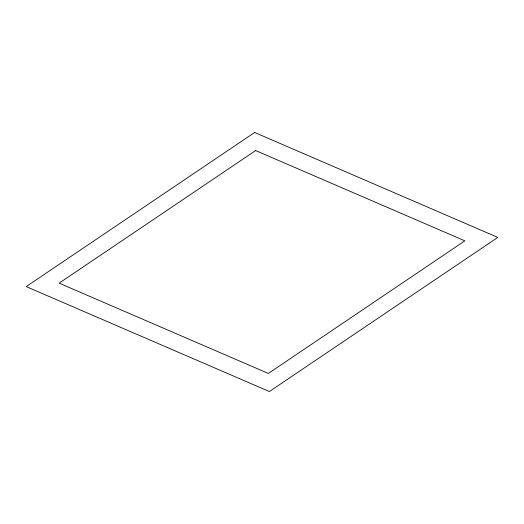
<?xml version="1.0" encoding="UTF-8"?>
<svg xmlns="http://www.w3.org/2000/svg" width="524" height="524" viewBox="0 0 524 524"><rect width="100%" height="100%" fill="white"/><g stroke="black" fill="none" stroke-linecap="round" stroke-linejoin="round"><path stroke-width="0.79" d="M254.625 132.474L26.2 286.589L269.375 391.526L497.8 237.411L254.625 132.474M255.653 150.558L59.12 283.156L268.347 373.442L464.88 240.844L255.653 150.558"/></g></svg>
